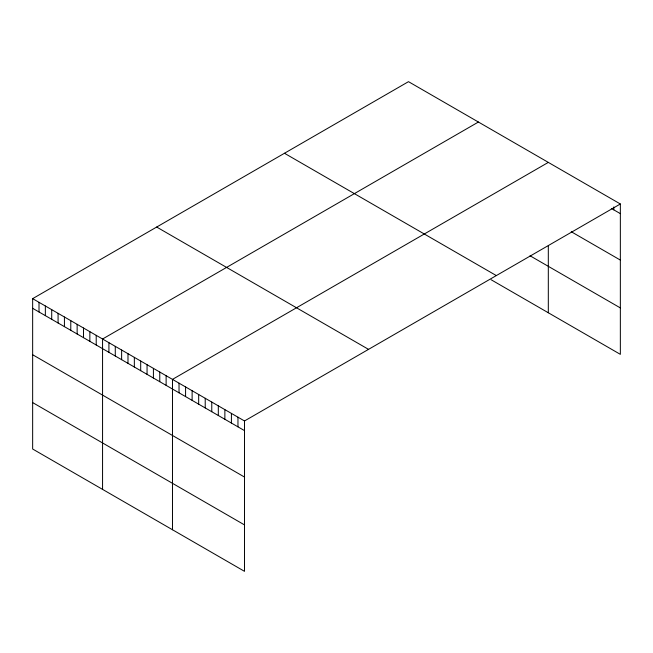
<?xml version="1.0" encoding="UTF-8"?>
<svg xmlns="http://www.w3.org/2000/svg" width="653" height="653" viewBox="0 0 653 653"><rect width="100%" height="100%" fill="white"/><g stroke="black" fill="none" stroke-linecap="round" stroke-linejoin="round"><path stroke-width="0.98" d="M620.35 203.981L244.508 420.965L244.508 571.334L32.65 449.019L32.65 298.65L408.492 81.666L620.35 203.981L620.35 354.35L491.113 279.737M478.404 122.029L102.562 339.013L102.562 489.383M548.316 162.393L172.482 379.377L172.482 529.746M611.347 208.438L620.35 213.637M571.236 231.717L620.35 260.074M530.04 255.78L620.35 307.914M284.463 153.267L496.321 275.582M156.679 227.048L368.537 349.363M32.65 298.65L244.508 420.965M32.65 308.306L244.508 430.621M32.65 354.742L244.508 477.057M32.65 402.583L244.508 524.906M613.804 206.96L613.804 209.858M548.316 245.822L548.316 312.763M237.961 417.185L237.961 426.842M231.415 413.406L231.415 423.062M224.869 409.627L224.869 419.283M218.314 405.848L218.314 415.504M211.768 402.06L211.768 411.725M205.222 398.281L205.222 407.937M198.675 394.502L198.675 404.158M192.121 390.723L192.121 400.379M185.574 386.943L185.574 396.6M179.028 383.164L179.028 392.82M166.123 375.712L166.123 385.368M159.765 372.039L159.765 381.695M153.414 368.374L153.414 378.03M147.056 364.701L147.056 374.357M140.697 361.036L140.697 370.692M134.347 357.362L134.347 367.019M127.988 353.689L127.988 363.354M121.629 350.024L121.629 359.681M115.279 346.351L115.279 356.007M108.92 342.686L108.92 352.342M96.211 335.348L96.211 345.004M89.853 331.675L89.853 341.331M83.494 328.01L83.494 337.666M77.144 324.337L77.144 333.993M70.785 320.664L70.785 330.328M64.427 316.999L64.427 326.655M58.076 313.326L58.076 322.982M51.718 309.661L51.718 319.317M45.359 305.988L45.359 315.644M39.009 302.323L39.009 311.979"/></g></svg>
